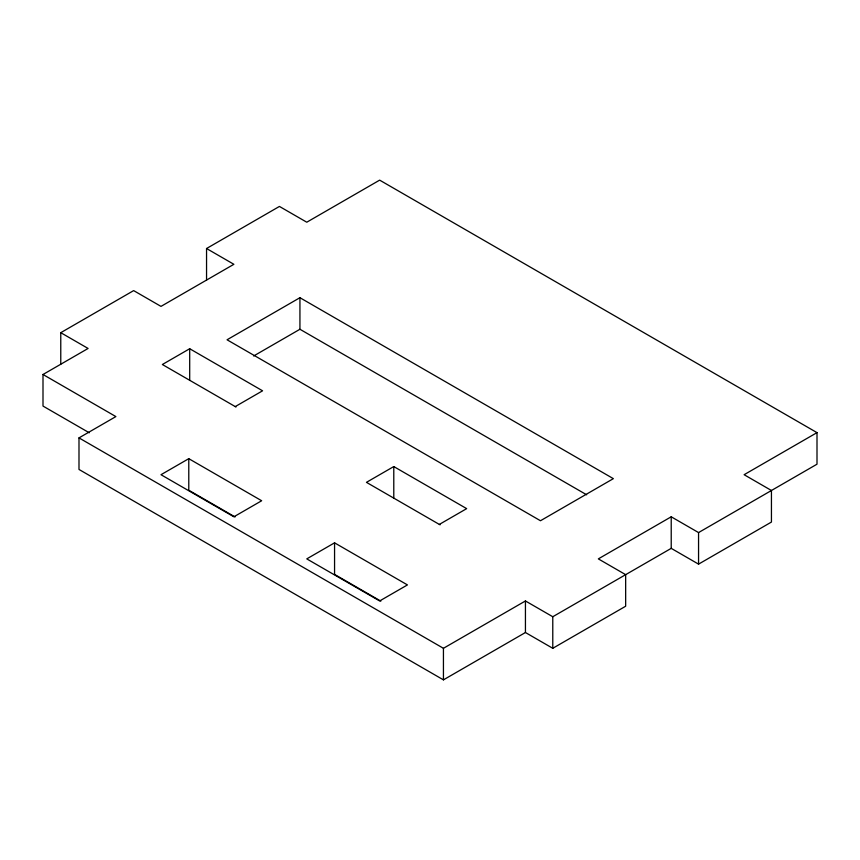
<?xml version="1.0" encoding="UTF-8"?>
<svg xmlns="http://www.w3.org/2000/svg" width="860" height="860" viewBox="0 0 860 860"><rect width="100%" height="100%" fill="white"/><g stroke="black" fill="none" stroke-linecap="round" stroke-linejoin="round"><path stroke-width="1.29" d="M60.77 364.242L60.77 332.68L133.655 290.605L160.992 306.386L233.877 264.3L206.55 248.518L206.55 280.081M206.55 248.518L279.435 206.432L306.773 222.213L379.658 180.138L817 432.634L817 464.196L698.557 532.577L671.219 516.795L598.334 558.882L625.661 574.663L625.661 606.225L552.776 648.3L525.438 632.519L443.438 679.862L78.991 469.452L78.991 437.89L115.885 416.584L43 374.498L43 406.07L89.279 432.784M43 374.498L88.096 348.461L60.77 332.68M235.242 406.587L262.579 390.805L189.695 348.73L162.357 364.511L235.973 407.006M299.936 297.7L227.051 339.786L540.478 520.741L613.363 478.654L299.936 297.7L299.936 329.262L586.66 494.801M253.657 355.986L299.936 329.262M188.781 458.67L160.992 474.709L233.877 516.795L261.666 500.746L188.781 458.67L188.781 490.232L235.059 516.946M439.342 524.417L466.668 508.636L393.783 466.561L366.446 482.342L440.062 524.837M334.562 542.832L306.773 558.882L379.658 600.957L407.446 584.918L334.562 542.832L334.562 574.394L380.84 601.118M78.991 437.89L443.438 648.3L525.438 600.957L552.776 616.738L671.219 548.357L698.557 564.138L771.442 522.052L771.442 490.49L744.115 474.709L817 432.634M698.557 532.577L698.557 564.138M671.219 516.795L671.219 548.357M552.776 616.738L552.776 648.3M525.438 600.957L525.438 632.519M443.438 648.3L443.438 679.862M393.783 466.561L393.783 498.123M189.695 348.73L189.695 380.292"/></g></svg>
